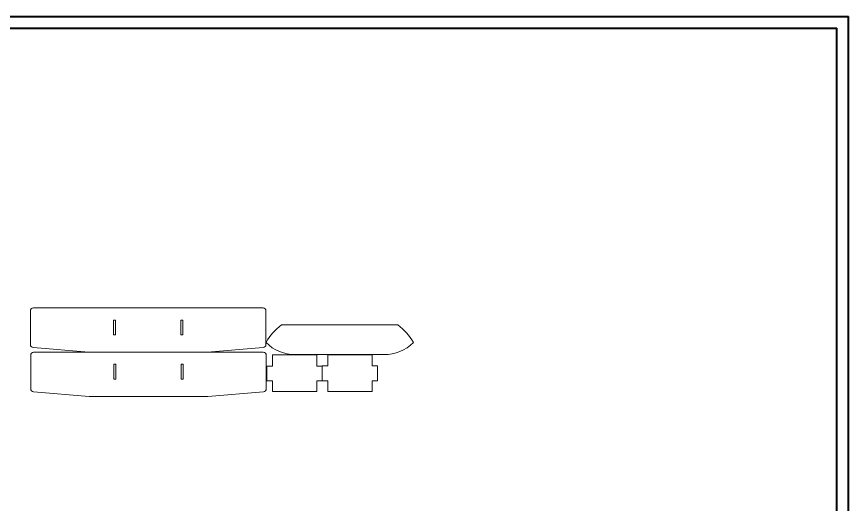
# Model space of a CAD drawing. Header units: inches. Extents: x 0 to 46.8, y 0 to 33.1.
# Drawn here: x 18.56 to 46.81, y 16.56 to 33.12 of the extents above; entities that cross this region are included whole.
import ezdxf

# ---------------------------------------------------------------- set-up
doc = ezdxf.new("R2010")
doc.units = ezdxf.units.IN
doc.header["$MEASUREMENT"] = 0

msp = doc.modelspace()

# ---------------------------------------------------------------- linework, layer by layer
at = {"color": 7, "linetype": 'Continuous', "lineweight": 40}
for p, q in [((0.003, 33.119), (46.814, 33.119)), ((46.814, 0.008), (46.814, 33.119)), ((0.987, 32.725), (46.42, 32.725)), ((46.42, 0.402), (46.42, 32.725))]:
    msp.add_line(p, q, dxfattribs=at)
at = {"color": 7, "linetype": 'Continuous', "lineweight": 15}
for p, q in [((26.931, 23.231), (19.131, 23.231)), ((19.031, 23.131), (19.031, 21.986)), ((27.031, 21.986), (27.031, 23.131)), ((21.918, 22.82), (21.856, 22.82)), ((21.856, 22.82), (21.856, 22.32)), ((21.918, 22.32), (21.918, 22.82)), ((24.143, 22.82), (24.143, 22.32)), ((24.206, 22.82), (24.143, 22.82)), ((24.206, 22.32), (24.206, 22.82)), ((31.515, 22.652), (27.559, 22.652)), ((21.856, 22.32), (21.918, 22.32)), ((24.143, 22.32), (24.206, 22.32)), ((19.123, 21.887), (21.018, 21.731)), ((25.043, 21.731), (26.939, 21.887)), ((19.041, 21.628), (19.041, 20.484)), ((26.941, 21.728), (19.141, 21.728)), ((21.018, 21.731), (25.043, 21.731)), ((27.041, 20.484), (27.041, 21.628)), ((27.255, 21.639), (27.255, 21.259)), ((28.755, 21.639), (27.255, 21.639)), ((28.037, 21.652), (31.037, 21.652)), ((28.755, 21.259), (28.755, 21.639)), ((29.135, 21.64), (29.135, 21.26)), ((30.635, 21.64), (29.135, 21.64)), ((30.635, 21.26), (30.635, 21.64)), ((21.928, 21.317), (21.866, 21.317)), ((21.866, 21.317), (21.866, 20.817)), ((21.928, 20.817), (21.928, 21.317)), ((24.153, 21.317), (24.153, 20.817)), ((24.216, 21.317), (24.153, 21.317)), ((24.216, 20.817), (24.216, 21.317)), ((27.066, 21.259), (27.066, 20.759)), ((27.255, 21.259), (27.066, 21.259)), ((28.944, 21.259), (28.755, 21.259)), ((28.944, 20.759), (28.944, 21.259)), ((28.946, 21.26), (28.946, 20.76)), ((29.135, 21.26), (28.946, 21.26)), ((30.824, 21.26), (30.635, 21.26)), ((30.824, 20.76), (30.824, 21.26)), ((21.866, 20.817), (21.928, 20.817)), ((24.153, 20.817), (24.216, 20.817)), ((27.066, 20.759), (27.255, 20.759)), ((27.255, 20.759), (27.255, 20.389)), ((28.755, 20.759), (28.944, 20.759)), ((28.755, 20.389), (28.755, 20.759)), ((28.946, 20.76), (29.135, 20.76)), ((29.135, 20.76), (29.135, 20.39)), ((30.635, 20.76), (30.824, 20.76)), ((30.635, 20.39), (30.635, 20.76)), ((19.132, 20.384), (21.028, 20.228)), ((25.053, 20.228), (26.949, 20.384)), ((27.255, 20.389), (28.755, 20.389)), ((29.135, 20.39), (30.635, 20.39)), ((21.028, 20.228), (25.053, 20.228))]:
    msp.add_line(p, q, dxfattribs=at)
for centre, radius, start, end in [((19.131, 23.131), 0.1, 90, 180), ((26.931, 23.131), 0.1, 0, 90), ((28.698, 21.113), 1.915, 126.5075, 150.3783), ((30.376, 21.113), 1.915, 29.6217, 53.4925), ((27.982, 22.957), 1.306, 223.4067, 272.419), ((31.092, 22.957), 1.306, 267.581, 316.5933), ((19.131, 21.986), 0.1, 180, 265.2963), ((26.931, 21.986), 0.1, 274.7037, 0), ((19.141, 21.628), 0.1, 90, 180), ((26.941, 21.628), 0.1, 0, 90), ((19.141, 20.484), 0.1, 180, 265.2963), ((26.941, 20.484), 0.1, 274.7037, 0)]:
    msp.add_arc(centre, radius, start, end, dxfattribs=at)

doc.saveas('drawing.dxf')
